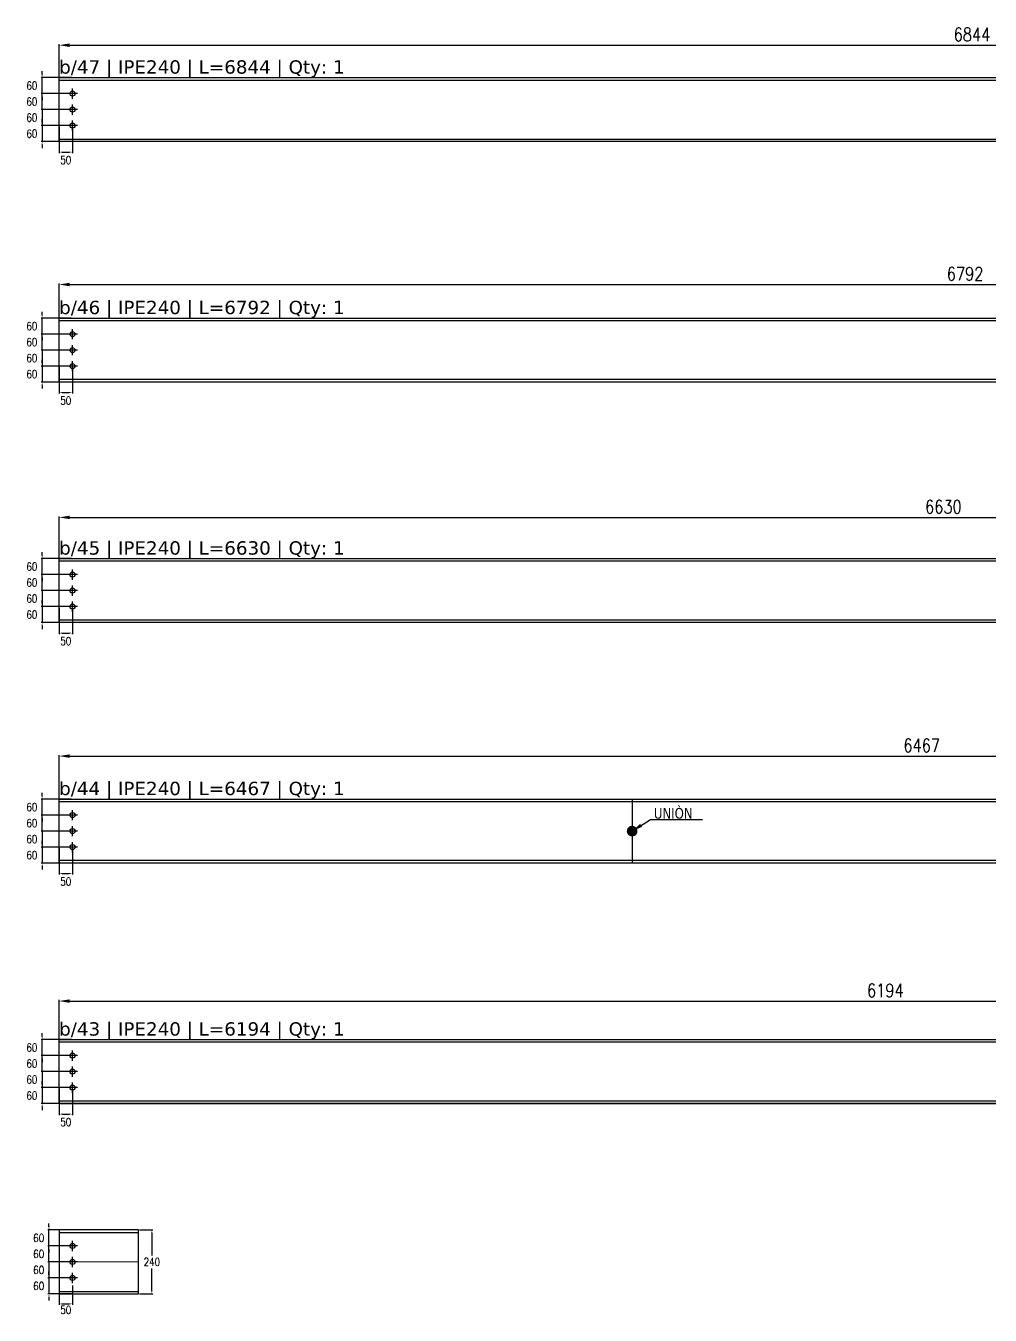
# Model space of a CAD drawing. Header units: millimetres. Extents: x -125 to 97215, y -53820 to 8640.
# Drawn here: x -125 to 3490, y -793 to 4041 of the extents above; entities that cross this region are included whole.
import ezdxf
from ezdxf.enums import TextEntityAlignment as Align

# ---------------------------------------------------------------- set-up
doc = ezdxf.new("R2010")
doc.units = ezdxf.units.MM
doc.header["$LTSCALE"] = 0.5
doc.linetypes.add('ACAD_ISO02W100', pattern=[15, 12, -3])
doc.linetypes.add('DASHDOT', pattern=[25.4, 12.7, -6.35, 0, -6.35])
for name, color, linetype in [('COTAS', 8, 'Continuous'), ('EJE', 1, 'DASHDOT'), ('EJE PERNOS', 1, 'DASHDOT'), ('IPE240', 2, 'Continuous'), ('PERNOS', 3, 'Continuous'), ('TXT_GEN', 3, 'Continuous'), ('UNIÒN', 4, 'Continuous')]:
    doc.layers.add(name, color=color, linetype=linetype)
doc.styles.add('CNI_COTAS', font='romans.shx', dxfattribs={"width": 0.8})
doc.styles.add('VERDNA', font='verdana.ttf', dxfattribs={"width": 0.8})
doc.dimstyles.new('1.3', dxfattribs={"dimscale": 0, "dimtxt": 30, "dimasz": 12, "dimexe": 4, "dimexo": 4, "dimgap": 9, "dimtad": 1, "dimdec": 0, "dimzin": 4, "dimdsep": 46, "dimtxsty": 'CNI_COTAS', "dimcen": 0, "dimclrd": 256, "dimclrt": 3, "dimadec": 0, "dimazin": 0, "dimtfac": 1, "dimtdec": 0, "dimtmove": 2, "dimatfit": 0, "dimfxl": 0.05, "dimtolj": 1, "dimtzin": 0, "dimarcsym": 0})
doc.dimstyles.new('1.4', dxfattribs={"dimscale": 0, "dimtxt": 50, "dimasz": 40, "dimexe": 4, "dimexo": 4, "dimgap": 15, "dimtad": 1, "dimdec": 0, "dimzin": 4, "dimdsep": 46, "dimtxsty": 'CNI_COTAS', "dimcen": -0.09, "dimclrd": 256, "dimclrt": 3, "dimadec": 0, "dimazin": 0, "dimtfac": 1, "dimtdec": 0, "dimtmove": 2, "dimatfit": 0, "dimfxl": 0.05, "dimtolj": 1, "dimtzin": 0, "dimarcsym": 0})

# ---------------------------------------------------------------- blocks, each defined once
blk = doc.blocks.new('*D5')
at = {"layer": 'COTAS', "color": 0, "lineweight": -2, "transparency": 16777216}
for p, q in [((0, 244), (0, 388.5)), ((6194.1, 244), (6194.1, 388.5))]:
    blk.add_line(p, q, dxfattribs=at)
at = {"layer": 'COTAS', "lineweight": -2, "transparency": 16777216}
blk.add_line((40, 384.5), (6154.1, 384.5), dxfattribs=at)
at = {"layer": 'COTAS', "transparency": 16777216}
for points in [[(40, 391.1), (40, 377.8), (0, 384.5)], [(6154.1, 391.1), (6154.1, 377.8), (6194.1, 384.5)]]:
    blk.add_solid(points, dxfattribs=at)
at = {"layer": 'Defpoints', "color": 0, "transparency": 16777216}
for p in [(6194.1, 384.5), (0, 240), (6194.1, 240)]:
    blk.add_point(p, dxfattribs=at)
at = {"layer": 'COTAS', "color": 3, "transparency": 16777216, "insert": (3097.1, 424.5), "char_height": 50, "attachment_point": 5, "style": 'CNI_COTAS'}
blk.add_mtext('\\A1;6194', dxfattribs=at)
blk = doc.blocks.new('D19')
at = {"layer": 'EJE PERNOS', "linetype": 'Continuous'}
for p, q in [((19, 0), (-19, 0)), ((0, -19), (0, 19))]:
    blk.add_line(p, q, dxfattribs=at)
at = {"layer": 'PERNOS'}
blk.add_circle((0, 0), 9.5, dxfattribs=at)
blk = doc.blocks.new('*D7')
at = {"layer": 'COTAS', "lineweight": -2, "transparency": 16777216}
for p, q in [((-63.7, 192), (-63.7, 204)), ((-63.7, 120), (-63.7, 180)), ((-63.7, 108), (-63.7, 96))]:
    blk.add_line(p, q, dxfattribs=at)
at = {"layer": 'COTAS', "color": 0, "lineweight": -2, "transparency": 16777216}
for p, q in [((46, 180), (-67.7, 180)), ((46, 120), (-67.7, 120))]:
    blk.add_line(p, q, dxfattribs=at)
at = {"layer": 'COTAS', "transparency": 16777216}
for points in [[(-65.7, 192), (-61.7, 192), (-63.7, 180)], [(-65.7, 108), (-61.7, 108), (-63.7, 120)]]:
    blk.add_solid(points, dxfattribs=at)
at = {"layer": 'Defpoints', "color": 0, "transparency": 16777216}
for p in [(-63.7, 180), (50, 180), (50, 120)]:
    blk.add_point(p, dxfattribs=at)
at = {"layer": 'COTAS', "color": 3, "transparency": 16777216, "insert": (-102.2, 150), "char_height": 30, "attachment_point": 5, "rotation": 0.2, "style": 'CNI_COTAS'}
blk.add_mtext('\\A1;60', dxfattribs=at)
blk = doc.blocks.new('*D8')
at = {"layer": 'COTAS', "color": 0, "lineweight": -2, "transparency": 16777216}
for p, q in [((46, 120), (-67.7, 120)), ((46, 60), (-67.7, 60))]:
    blk.add_line(p, q, dxfattribs=at)
at = {"layer": 'COTAS', "lineweight": -2, "transparency": 16777216}
for p, q in [((-63.7, 132), (-63.7, 144)), ((-63.7, 120), (-63.7, 60)), ((-63.7, 48), (-63.7, 36))]:
    blk.add_line(p, q, dxfattribs=at)
at = {"layer": 'COTAS', "transparency": 16777216}
for points in [[(-65.7, 132), (-61.7, 132), (-63.7, 120)], [(-65.7, 48), (-61.7, 48), (-63.7, 60)]]:
    blk.add_solid(points, dxfattribs=at)
at = {"layer": 'Defpoints', "color": 0, "transparency": 16777216}
for p in [(50, 120), (-63.7, 60), (50, 60)]:
    blk.add_point(p, dxfattribs=at)
at = {"layer": 'COTAS', "color": 3, "transparency": 16777216, "insert": (-102.2, 90), "char_height": 30, "attachment_point": 5, "rotation": 0.2, "style": 'CNI_COTAS'}
blk.add_mtext('\\A1;60', dxfattribs=at)
blk = doc.blocks.new('*D9')
at = {"layer": 'COTAS', "lineweight": -2, "transparency": 16777216}
for p, q in [((-63.7, 252), (-63.7, 264)), ((-63.7, 180), (-63.7, 240)), ((-63.7, 168), (-63.7, 156))]:
    blk.add_line(p, q, dxfattribs=at)
at = {"layer": 'COTAS', "color": 0, "lineweight": -2, "transparency": 16777216}
for p, q in [((46, 240), (-67.7, 240)), ((46, 180), (-67.7, 180))]:
    blk.add_line(p, q, dxfattribs=at)
at = {"layer": 'COTAS', "transparency": 16777216}
for points in [[(-65.7, 252), (-61.7, 252), (-63.7, 240)], [(-65.7, 168), (-61.7, 168), (-63.7, 180)]]:
    blk.add_solid(points, dxfattribs=at)
at = {"layer": 'Defpoints', "color": 0, "transparency": 16777216}
for p in [(-63.7, 240), (50, 240), (50, 180)]:
    blk.add_point(p, dxfattribs=at)
at = {"layer": 'COTAS', "color": 3, "transparency": 16777216, "insert": (-102.2, 210), "char_height": 30, "attachment_point": 5, "rotation": 0.2, "style": 'CNI_COTAS'}
blk.add_mtext('\\A1;60', dxfattribs=at)
blk = doc.blocks.new('*D10')
at = {"layer": 'COTAS', "color": 0, "lineweight": -2, "transparency": 16777216}
for p, q in [((46, 60), (-67.7, 60)), ((46, 0), (-67.7, 0))]:
    blk.add_line(p, q, dxfattribs=at)
at = {"layer": 'COTAS', "lineweight": -2, "transparency": 16777216}
for p, q in [((-63.7, 72), (-63.7, 84)), ((-63.7, 60), (-63.7, 0)), ((-63.7, -12), (-63.7, -24))]:
    blk.add_line(p, q, dxfattribs=at)
at = {"layer": 'COTAS', "transparency": 16777216}
for points in [[(-65.7, 72), (-61.7, 72), (-63.7, 60)], [(-65.7, -12), (-61.7, -12), (-63.7, 0)]]:
    blk.add_solid(points, dxfattribs=at)
at = {"layer": 'Defpoints', "color": 0, "transparency": 16777216}
for p in [(50, 60), (50, 0), (-63.7, 0)]:
    blk.add_point(p, dxfattribs=at)
at = {"layer": 'COTAS', "color": 3, "transparency": 16777216, "insert": (-102.2, 30), "char_height": 30, "attachment_point": 5, "rotation": 0.2, "style": 'CNI_COTAS'}
blk.add_mtext('\\A1;60', dxfattribs=at)
blk = doc.blocks.new('*D11')
at = {"layer": 'COTAS', "color": 0, "lineweight": -2, "transparency": 16777216}
for p, q in [((0, 56), (0, -43.2)), ((50, 56), (50, -43.2))]:
    blk.add_line(p, q, dxfattribs=at)
at = {"layer": 'COTAS', "lineweight": -2, "transparency": 16777216}
blk.add_line((12, -39.2), (38, -39.2), dxfattribs=at)
at = {"layer": 'COTAS', "transparency": 16777216}
for points in [[(12, -37.2), (12, -41.2), (0, -39.2)], [(38, -37.2), (38, -41.2), (50, -39.2)]]:
    blk.add_solid(points, dxfattribs=at)
at = {"layer": 'Defpoints', "color": 0, "transparency": 16777216}
for p in [(0, 60), (50, 60), (50, -39.2)]:
    blk.add_point(p, dxfattribs=at)
at = {"layer": 'COTAS', "color": 3, "transparency": 16777216, "insert": (25, -69.1), "char_height": 30, "attachment_point": 5, "rotation": 0.2, "style": 'CNI_COTAS'}
blk.add_mtext('\\A1;50', dxfattribs=at)
blk = doc.blocks.new('*D13')
at = {"layer": 'COTAS', "color": 0, "lineweight": -2, "transparency": 16777216}
for p, q in [((46, 1081.6), (-67.7, 1081.6)), ((46, 1021.6), (-67.7, 1021.6))]:
    blk.add_line(p, q, dxfattribs=at)
at = {"layer": 'COTAS', "lineweight": -2, "transparency": 16777216}
for p, q in [((-63.7, 1093.6), (-63.7, 1105.6)), ((-63.7, 1021.6), (-63.7, 1081.6)), ((-63.7, 1009.6), (-63.7, 997.6))]:
    blk.add_line(p, q, dxfattribs=at)
at = {"layer": 'COTAS', "transparency": 16777216}
for points in [[(-65.7, 1093.6), (-61.7, 1093.6), (-63.7, 1081.6)], [(-65.7, 1009.6), (-61.7, 1009.6), (-63.7, 1021.6)]]:
    blk.add_solid(points, dxfattribs=at)
at = {"layer": 'Defpoints', "color": 0, "transparency": 16777216}
for p in [(-63.7, 1081.6), (50, 1081.6), (50, 1021.6)]:
    blk.add_point(p, dxfattribs=at)
at = {"layer": 'COTAS', "color": 3, "transparency": 16777216, "insert": (-102.2, 1051.6), "char_height": 30, "attachment_point": 5, "rotation": 0.2, "style": 'CNI_COTAS'}
blk.add_mtext('\\A1;60', dxfattribs=at)
blk = doc.blocks.new('*D14')
at = {"layer": 'COTAS', "color": 0, "lineweight": -2, "transparency": 16777216}
for p, q in [((46, 1021.6), (-67.7, 1021.6)), ((46, 961.6), (-67.7, 961.6))]:
    blk.add_line(p, q, dxfattribs=at)
at = {"layer": 'COTAS', "lineweight": -2, "transparency": 16777216}
for p, q in [((-63.7, 1033.6), (-63.7, 1045.6)), ((-63.7, 1021.6), (-63.7, 961.6)), ((-63.7, 949.6), (-63.7, 937.6))]:
    blk.add_line(p, q, dxfattribs=at)
at = {"layer": 'COTAS', "transparency": 16777216}
for points in [[(-65.7, 1033.6), (-61.7, 1033.6), (-63.7, 1021.6)], [(-65.7, 949.6), (-61.7, 949.6), (-63.7, 961.6)]]:
    blk.add_solid(points, dxfattribs=at)
at = {"layer": 'Defpoints', "color": 0, "transparency": 16777216}
for p in [(50, 1021.6), (-63.7, 961.6), (50, 961.6)]:
    blk.add_point(p, dxfattribs=at)
at = {"layer": 'COTAS', "color": 3, "transparency": 16777216, "insert": (-102.2, 991.6), "char_height": 30, "attachment_point": 5, "rotation": 0.2, "style": 'CNI_COTAS'}
blk.add_mtext('\\A1;60', dxfattribs=at)
blk = doc.blocks.new('*D15')
at = {"layer": 'COTAS', "lineweight": -2, "transparency": 16777216}
for p, q in [((-63.7, 1153.6), (-63.7, 1165.6)), ((-63.7, 1081.6), (-63.7, 1141.6)), ((-63.7, 1069.6), (-63.7, 1057.6))]:
    blk.add_line(p, q, dxfattribs=at)
at = {"layer": 'COTAS', "color": 0, "lineweight": -2, "transparency": 16777216}
for p, q in [((46, 1141.6), (-67.7, 1141.6)), ((46, 1081.6), (-67.7, 1081.6))]:
    blk.add_line(p, q, dxfattribs=at)
at = {"layer": 'COTAS', "transparency": 16777216}
for points in [[(-65.7, 1153.6), (-61.7, 1153.6), (-63.7, 1141.6)], [(-65.7, 1069.6), (-61.7, 1069.6), (-63.7, 1081.6)]]:
    blk.add_solid(points, dxfattribs=at)
at = {"layer": 'Defpoints', "color": 0, "transparency": 16777216}
for p in [(-63.7, 1141.6), (50, 1141.6), (50, 1081.6)]:
    blk.add_point(p, dxfattribs=at)
at = {"layer": 'COTAS', "color": 3, "transparency": 16777216, "insert": (-102.2, 1111.6), "char_height": 30, "attachment_point": 5, "rotation": 0.2, "style": 'CNI_COTAS'}
blk.add_mtext('\\A1;60', dxfattribs=at)
blk = doc.blocks.new('*D16')
at = {"layer": 'COTAS', "lineweight": -2, "transparency": 16777216}
for p, q in [((-63.7, 973.6), (-63.7, 985.6)), ((-63.7, 961.6), (-63.7, 901.6)), ((-63.7, 889.6), (-63.7, 877.6))]:
    blk.add_line(p, q, dxfattribs=at)
at = {"layer": 'COTAS', "color": 0, "lineweight": -2, "transparency": 16777216}
for p, q in [((46, 961.6), (-67.7, 961.6)), ((46, 901.6), (-67.7, 901.6))]:
    blk.add_line(p, q, dxfattribs=at)
at = {"layer": 'COTAS', "transparency": 16777216}
for points in [[(-65.7, 973.6), (-61.7, 973.6), (-63.7, 961.6)], [(-65.7, 889.6), (-61.7, 889.6), (-63.7, 901.6)]]:
    blk.add_solid(points, dxfattribs=at)
at = {"layer": 'Defpoints', "color": 0, "transparency": 16777216}
for p in [(50, 961.6), (-63.7, 901.6), (50, 901.6)]:
    blk.add_point(p, dxfattribs=at)
at = {"layer": 'COTAS', "color": 3, "transparency": 16777216, "insert": (-102.2, 931.6), "char_height": 30, "attachment_point": 5, "rotation": 0.2, "style": 'CNI_COTAS'}
blk.add_mtext('\\A1;60', dxfattribs=at)
blk = doc.blocks.new('*D12')
at = {"layer": 'COTAS', "color": 0, "lineweight": -2, "transparency": 16777216}
for p, q in [((0, 957.6), (0, 858.4)), ((50, 957.6), (50, 858.4))]:
    blk.add_line(p, q, dxfattribs=at)
at = {"layer": 'COTAS', "lineweight": -2, "transparency": 16777216}
blk.add_line((12, 862.4), (38, 862.4), dxfattribs=at)
at = {"layer": 'COTAS', "transparency": 16777216}
for points in [[(12, 864.4), (12, 860.4), (0, 862.4)], [(38, 864.4), (38, 860.4), (50, 862.4)]]:
    blk.add_solid(points, dxfattribs=at)
at = {"layer": 'Defpoints', "color": 0, "transparency": 16777216}
for p in [(0, 961.6), (50, 961.6), (50, 862.4)]:
    blk.add_point(p, dxfattribs=at)
at = {"layer": 'COTAS', "color": 3, "transparency": 16777216, "insert": (25, 832.5), "char_height": 30, "attachment_point": 5, "rotation": 0.2, "style": 'CNI_COTAS'}
blk.add_mtext('\\A1;50', dxfattribs=at)
blk = doc.blocks.new('*D17')
at = {"layer": 'COTAS', "color": 0, "lineweight": -2, "transparency": 16777216}
for p, q in [((0, 1145.6), (0, 1306.9)), ((6467.1, 1145.6), (6467.1, 1306.9))]:
    blk.add_line(p, q, dxfattribs=at)
at = {"layer": 'COTAS', "lineweight": -2, "transparency": 16777216}
blk.add_line((40, 1302.9), (6427.1, 1302.9), dxfattribs=at)
at = {"layer": 'COTAS', "transparency": 16777216}
for points in [[(40, 1309.5), (40, 1296.2), (0, 1302.9)], [(6427.1, 1309.5), (6427.1, 1296.2), (6467.1, 1302.9)]]:
    blk.add_solid(points, dxfattribs=at)
at = {"layer": 'Defpoints', "color": 0, "transparency": 16777216}
for p in [(6467.1, 1302.9), (0, 1141.6), (6467.1, 1141.6)]:
    blk.add_point(p, dxfattribs=at)
at = {"layer": 'COTAS', "color": 3, "transparency": 16777216, "insert": (3233.5, 1342.9), "char_height": 50, "attachment_point": 5, "style": 'CNI_COTAS'}
blk.add_mtext('\\A1;6467', dxfattribs=at)
blk = doc.blocks.new('*D21')
at = {"layer": 'COTAS', "color": 0, "lineweight": -2, "transparency": 16777216}
for p, q in [((46, 1983.1), (-67.7, 1983.1)), ((46, 1923.1), (-67.7, 1923.1))]:
    blk.add_line(p, q, dxfattribs=at)
at = {"layer": 'COTAS', "lineweight": -2, "transparency": 16777216}
for p, q in [((-63.7, 1995.1), (-63.7, 2007.1)), ((-63.7, 1923.1), (-63.7, 1983.1)), ((-63.7, 1911.1), (-63.7, 1899.1))]:
    blk.add_line(p, q, dxfattribs=at)
at = {"layer": 'COTAS', "transparency": 16777216}
for points in [[(-65.7, 1995.1), (-61.7, 1995.1), (-63.7, 1983.1)], [(-65.7, 1911.1), (-61.7, 1911.1), (-63.7, 1923.1)]]:
    blk.add_solid(points, dxfattribs=at)
at = {"layer": 'Defpoints', "color": 0, "transparency": 16777216}
for p in [(-63.7, 1983.1), (50, 1983.1), (50, 1923.1)]:
    blk.add_point(p, dxfattribs=at)
at = {"layer": 'COTAS', "color": 3, "transparency": 16777216, "insert": (-102.2, 1953.1), "char_height": 30, "attachment_point": 5, "rotation": 0.2, "style": 'CNI_COTAS'}
blk.add_mtext('\\A1;60', dxfattribs=at)
blk = doc.blocks.new('*D22')
at = {"layer": 'COTAS', "lineweight": -2, "transparency": 16777216}
for p, q in [((-63.7, 1935.1), (-63.7, 1947.1)), ((-63.7, 1923.1), (-63.7, 1863.1)), ((-63.7, 1851.1), (-63.7, 1839.1))]:
    blk.add_line(p, q, dxfattribs=at)
at = {"layer": 'COTAS', "color": 0, "lineweight": -2, "transparency": 16777216}
for p, q in [((46, 1923.1), (-67.7, 1923.1)), ((46, 1863.1), (-67.7, 1863.1))]:
    blk.add_line(p, q, dxfattribs=at)
at = {"layer": 'COTAS', "transparency": 16777216}
for points in [[(-65.7, 1935.1), (-61.7, 1935.1), (-63.7, 1923.1)], [(-65.7, 1851.1), (-61.7, 1851.1), (-63.7, 1863.1)]]:
    blk.add_solid(points, dxfattribs=at)
at = {"layer": 'Defpoints', "color": 0, "transparency": 16777216}
for p in [(50, 1923.1), (-63.7, 1863.1), (50, 1863.1)]:
    blk.add_point(p, dxfattribs=at)
at = {"layer": 'COTAS', "color": 3, "transparency": 16777216, "insert": (-102.2, 1893.1), "char_height": 30, "attachment_point": 5, "rotation": 0.2, "style": 'CNI_COTAS'}
blk.add_mtext('\\A1;60', dxfattribs=at)
blk = doc.blocks.new('*D18')
at = {"layer": 'COTAS', "color": 0, "lineweight": -2, "transparency": 16777216}
for p, q in [((46, 2043.1), (-67.7, 2043.1)), ((46, 1983.1), (-67.7, 1983.1))]:
    blk.add_line(p, q, dxfattribs=at)
at = {"layer": 'COTAS', "lineweight": -2, "transparency": 16777216}
for p, q in [((-63.7, 2055.1), (-63.7, 2067.1)), ((-63.7, 1983.1), (-63.7, 2043.1)), ((-63.7, 1971.1), (-63.7, 1959.1))]:
    blk.add_line(p, q, dxfattribs=at)
at = {"layer": 'COTAS', "transparency": 16777216}
for points in [[(-65.7, 2055.1), (-61.7, 2055.1), (-63.7, 2043.1)], [(-65.7, 1971.1), (-61.7, 1971.1), (-63.7, 1983.1)]]:
    blk.add_solid(points, dxfattribs=at)
at = {"layer": 'Defpoints', "color": 0, "transparency": 16777216}
for p in [(-63.7, 2043.1), (50, 2043.1), (50, 1983.1)]:
    blk.add_point(p, dxfattribs=at)
at = {"layer": 'COTAS', "color": 3, "transparency": 16777216, "insert": (-102.2, 2013.1), "char_height": 30, "attachment_point": 5, "rotation": 0.2, "style": 'CNI_COTAS'}
blk.add_mtext('\\A1;60', dxfattribs=at)
blk = doc.blocks.new('*D19')
at = {"layer": 'COTAS', "lineweight": -2, "transparency": 16777216}
for p, q in [((-63.7, 1875.1), (-63.7, 1887.1)), ((-63.7, 1863.1), (-63.7, 1803.1)), ((-63.7, 1791.1), (-63.7, 1779.1))]:
    blk.add_line(p, q, dxfattribs=at)
at = {"layer": 'COTAS', "color": 0, "lineweight": -2, "transparency": 16777216}
for p, q in [((46, 1863.1), (-67.7, 1863.1)), ((46, 1803.1), (-67.7, 1803.1))]:
    blk.add_line(p, q, dxfattribs=at)
at = {"layer": 'COTAS', "transparency": 16777216}
for points in [[(-65.7, 1875.1), (-61.7, 1875.1), (-63.7, 1863.1)], [(-65.7, 1791.1), (-61.7, 1791.1), (-63.7, 1803.1)]]:
    blk.add_solid(points, dxfattribs=at)
at = {"layer": 'Defpoints', "color": 0, "transparency": 16777216}
for p in [(50, 1863.1), (-63.7, 1803.1), (50, 1803.1)]:
    blk.add_point(p, dxfattribs=at)
at = {"layer": 'COTAS', "color": 3, "transparency": 16777216, "insert": (-102.2, 1833.1), "char_height": 30, "attachment_point": 5, "rotation": 0.2, "style": 'CNI_COTAS'}
blk.add_mtext('\\A1;60', dxfattribs=at)
blk = doc.blocks.new('*D20')
at = {"layer": 'COTAS', "color": 0, "lineweight": -2, "transparency": 16777216}
for p, q in [((0, 1859.1), (0, 1759.9)), ((50, 1859.1), (50, 1759.9))]:
    blk.add_line(p, q, dxfattribs=at)
at = {"layer": 'COTAS', "lineweight": -2, "transparency": 16777216}
blk.add_line((12, 1763.9), (38, 1763.9), dxfattribs=at)
at = {"layer": 'COTAS', "transparency": 16777216}
for points in [[(12, 1765.9), (12, 1761.9), (0, 1763.9)], [(38, 1765.9), (38, 1761.9), (50, 1763.9)]]:
    blk.add_solid(points, dxfattribs=at)
at = {"layer": 'Defpoints', "color": 0, "transparency": 16777216}
for p in [(0, 1863.1), (50, 1863.1), (50, 1763.9)]:
    blk.add_point(p, dxfattribs=at)
at = {"layer": 'COTAS', "color": 3, "transparency": 16777216, "insert": (25, 1734), "char_height": 30, "attachment_point": 5, "rotation": 0.2, "style": 'CNI_COTAS'}
blk.add_mtext('\\A1;50', dxfattribs=at)
blk = doc.blocks.new('*D23')
at = {"layer": 'COTAS', "color": 0, "lineweight": -2, "transparency": 16777216}
for p, q in [((0, 2047.1), (0, 2201.6)), ((6629.5, 2047.1), (6629.5, 2201.6))]:
    blk.add_line(p, q, dxfattribs=at)
at = {"layer": 'COTAS', "lineweight": -2, "transparency": 16777216}
blk.add_line((40, 2197.6), (6589.5, 2197.6), dxfattribs=at)
at = {"layer": 'COTAS', "transparency": 16777216}
for points in [[(40, 2204.3), (40, 2190.9), (0, 2197.6)], [(6589.5, 2204.3), (6589.5, 2190.9), (6629.5, 2197.6)]]:
    blk.add_solid(points, dxfattribs=at)
at = {"layer": 'Defpoints', "color": 0, "transparency": 16777216}
for p in [(6629.5, 2197.6), (0, 2043.1), (6629.5, 2043.1)]:
    blk.add_point(p, dxfattribs=at)
at = {"layer": 'COTAS', "color": 3, "transparency": 16777216, "insert": (3314.8, 2237.6), "char_height": 50, "attachment_point": 5, "style": 'CNI_COTAS'}
blk.add_mtext('\\A1;6630', dxfattribs=at)
blk = doc.blocks.new('*D27')
at = {"layer": 'COTAS', "lineweight": -2, "transparency": 16777216}
for p, q in [((-63.7, 2896.7), (-63.7, 2908.7)), ((-63.7, 2824.7), (-63.7, 2884.7)), ((-63.7, 2812.7), (-63.7, 2800.7))]:
    blk.add_line(p, q, dxfattribs=at)
at = {"layer": 'COTAS', "color": 0, "lineweight": -2, "transparency": 16777216}
for p, q in [((46, 2884.7), (-67.7, 2884.7)), ((46, 2824.7), (-67.7, 2824.7))]:
    blk.add_line(p, q, dxfattribs=at)
at = {"layer": 'COTAS', "transparency": 16777216}
for points in [[(-65.7, 2896.7), (-61.7, 2896.7), (-63.7, 2884.7)], [(-65.7, 2812.7), (-61.7, 2812.7), (-63.7, 2824.7)]]:
    blk.add_solid(points, dxfattribs=at)
at = {"layer": 'Defpoints', "color": 0, "transparency": 16777216}
for p in [(-63.7, 2884.7), (50, 2884.7), (50, 2824.7)]:
    blk.add_point(p, dxfattribs=at)
at = {"layer": 'COTAS', "color": 3, "transparency": 16777216, "insert": (-102.2, 2854.7), "char_height": 30, "attachment_point": 5, "rotation": 0.2, "style": 'CNI_COTAS'}
blk.add_mtext('\\A1;60', dxfattribs=at)
blk = doc.blocks.new('*D28')
at = {"layer": 'COTAS', "color": 0, "lineweight": -2, "transparency": 16777216}
for p, q in [((46, 2824.7), (-67.7, 2824.7)), ((46, 2764.7), (-67.7, 2764.7))]:
    blk.add_line(p, q, dxfattribs=at)
at = {"layer": 'COTAS', "lineweight": -2, "transparency": 16777216}
for p, q in [((-63.7, 2836.7), (-63.7, 2848.7)), ((-63.7, 2824.7), (-63.7, 2764.7)), ((-63.7, 2752.7), (-63.7, 2740.7))]:
    blk.add_line(p, q, dxfattribs=at)
at = {"layer": 'COTAS', "transparency": 16777216}
for points in [[(-65.7, 2836.7), (-61.7, 2836.7), (-63.7, 2824.7)], [(-65.7, 2752.7), (-61.7, 2752.7), (-63.7, 2764.7)]]:
    blk.add_solid(points, dxfattribs=at)
at = {"layer": 'Defpoints', "color": 0, "transparency": 16777216}
for p in [(50, 2824.7), (-63.7, 2764.7), (50, 2764.7)]:
    blk.add_point(p, dxfattribs=at)
at = {"layer": 'COTAS', "color": 3, "transparency": 16777216, "insert": (-102.2, 2794.7), "char_height": 30, "attachment_point": 5, "rotation": 0.2, "style": 'CNI_COTAS'}
blk.add_mtext('\\A1;60', dxfattribs=at)
blk = doc.blocks.new('*D24')
at = {"layer": 'COTAS', "lineweight": -2, "transparency": 16777216}
for p, q in [((-63.7, 2956.7), (-63.7, 2968.7)), ((-63.7, 2884.7), (-63.7, 2944.7)), ((-63.7, 2872.7), (-63.7, 2860.7))]:
    blk.add_line(p, q, dxfattribs=at)
at = {"layer": 'COTAS', "color": 0, "lineweight": -2, "transparency": 16777216}
for p, q in [((46, 2944.7), (-67.7, 2944.7)), ((46, 2884.7), (-67.7, 2884.7))]:
    blk.add_line(p, q, dxfattribs=at)
at = {"layer": 'COTAS', "transparency": 16777216}
for points in [[(-65.7, 2956.7), (-61.7, 2956.7), (-63.7, 2944.7)], [(-65.7, 2872.7), (-61.7, 2872.7), (-63.7, 2884.7)]]:
    blk.add_solid(points, dxfattribs=at)
at = {"layer": 'Defpoints', "color": 0, "transparency": 16777216}
for p in [(-63.7, 2944.7), (50, 2944.7), (50, 2884.7)]:
    blk.add_point(p, dxfattribs=at)
at = {"layer": 'COTAS', "color": 3, "transparency": 16777216, "insert": (-102.2, 2914.7), "char_height": 30, "attachment_point": 5, "rotation": 0.2, "style": 'CNI_COTAS'}
blk.add_mtext('\\A1;60', dxfattribs=at)
blk = doc.blocks.new('*D25')
at = {"layer": 'COTAS', "color": 0, "lineweight": -2, "transparency": 16777216}
for p, q in [((46, 2764.7), (-67.7, 2764.7)), ((46, 2704.7), (-67.7, 2704.7))]:
    blk.add_line(p, q, dxfattribs=at)
at = {"layer": 'COTAS', "lineweight": -2, "transparency": 16777216}
for p, q in [((-63.7, 2776.7), (-63.7, 2788.7)), ((-63.7, 2764.7), (-63.7, 2704.7)), ((-63.7, 2692.7), (-63.7, 2680.7))]:
    blk.add_line(p, q, dxfattribs=at)
at = {"layer": 'COTAS', "transparency": 16777216}
for points in [[(-65.7, 2776.7), (-61.7, 2776.7), (-63.7, 2764.7)], [(-65.7, 2692.7), (-61.7, 2692.7), (-63.7, 2704.7)]]:
    blk.add_solid(points, dxfattribs=at)
at = {"layer": 'Defpoints', "color": 0, "transparency": 16777216}
for p in [(50, 2764.7), (-63.7, 2704.7), (50, 2704.7)]:
    blk.add_point(p, dxfattribs=at)
at = {"layer": 'COTAS', "color": 3, "transparency": 16777216, "insert": (-102.2, 2734.7), "char_height": 30, "attachment_point": 5, "rotation": 0.2, "style": 'CNI_COTAS'}
blk.add_mtext('\\A1;60', dxfattribs=at)
blk = doc.blocks.new('*D26')
at = {"layer": 'COTAS', "color": 0, "lineweight": -2, "transparency": 16777216}
for p, q in [((0, 2760.7), (0, 2661.5)), ((50, 2760.7), (50, 2661.5))]:
    blk.add_line(p, q, dxfattribs=at)
at = {"layer": 'COTAS', "lineweight": -2, "transparency": 16777216}
blk.add_line((12, 2665.5), (38, 2665.5), dxfattribs=at)
at = {"layer": 'COTAS', "transparency": 16777216}
for points in [[(12, 2667.5), (12, 2663.5), (0, 2665.5)], [(38, 2667.5), (38, 2663.5), (50, 2665.5)]]:
    blk.add_solid(points, dxfattribs=at)
at = {"layer": 'Defpoints', "color": 0, "transparency": 16777216}
for p in [(0, 2764.7), (50, 2764.7), (50, 2665.5)]:
    blk.add_point(p, dxfattribs=at)
at = {"layer": 'COTAS', "color": 3, "transparency": 16777216, "insert": (25, 2635.6), "char_height": 30, "attachment_point": 5, "rotation": 0.2, "style": 'CNI_COTAS'}
blk.add_mtext('\\A1;50', dxfattribs=at)
blk = doc.blocks.new('*D29')
at = {"layer": 'COTAS', "color": 0, "lineweight": -2, "transparency": 16777216}
for p, q in [((0, 2948.7), (0, 3074.6)), ((6791.9, 2948.7), (6791.9, 3074.6))]:
    blk.add_line(p, q, dxfattribs=at)
at = {"layer": 'COTAS', "lineweight": -2, "transparency": 16777216}
blk.add_line((40, 3070.6), (6751.9, 3070.6), dxfattribs=at)
at = {"layer": 'COTAS', "transparency": 16777216}
for points in [[(40, 3077.3), (40, 3063.9), (0, 3070.6)], [(6751.9, 3077.3), (6751.9, 3063.9), (6791.9, 3070.6)]]:
    blk.add_solid(points, dxfattribs=at)
at = {"layer": 'Defpoints', "color": 0, "transparency": 16777216}
for p in [(6791.9, 3070.6), (0, 2944.7), (6791.9, 2944.7)]:
    blk.add_point(p, dxfattribs=at)
at = {"layer": 'COTAS', "color": 3, "transparency": 16777216, "insert": (3396, 3110.6), "char_height": 50, "attachment_point": 5, "style": 'CNI_COTAS'}
blk.add_mtext('\\A1;6792', dxfattribs=at)
blk = doc.blocks.new('*D30')
at = {"layer": 'COTAS', "color": 0, "lineweight": -2, "transparency": 16777216}
for p, q in [((0, 3850.2), (0, 3971.8)), ((6843.7, 3850.2), (6843.7, 3971.8))]:
    blk.add_line(p, q, dxfattribs=at)
at = {"layer": 'COTAS', "lineweight": -2, "transparency": 16777216}
blk.add_line((40, 3967.8), (6803.7, 3967.8), dxfattribs=at)
at = {"layer": 'COTAS', "transparency": 16777216}
for points in [[(40, 3974.5), (40, 3961.1), (0, 3967.8)], [(6803.7, 3974.5), (6803.7, 3961.1), (6843.7, 3967.8)]]:
    blk.add_solid(points, dxfattribs=at)
at = {"layer": 'Defpoints', "color": 0, "transparency": 16777216}
for p in [(6843.7, 3967.8), (0, 3846.2), (6843.7, 3846.2)]:
    blk.add_point(p, dxfattribs=at)
at = {"layer": 'COTAS', "color": 3, "transparency": 16777216, "insert": (3421.9, 4007.8), "char_height": 50, "attachment_point": 5, "style": 'CNI_COTAS'}
blk.add_mtext('\\A1;6844', dxfattribs=at)
blk = doc.blocks.new('*D34')
at = {"layer": 'COTAS', "color": 0, "lineweight": -2, "transparency": 16777216}
for p, q in [((46, 3786.2), (-67.7, 3786.2)), ((46, 3726.2), (-67.7, 3726.2))]:
    blk.add_line(p, q, dxfattribs=at)
at = {"layer": 'COTAS', "lineweight": -2, "transparency": 16777216}
for p, q in [((-63.7, 3798.2), (-63.7, 3810.2)), ((-63.7, 3726.2), (-63.7, 3786.2)), ((-63.7, 3714.2), (-63.7, 3702.2))]:
    blk.add_line(p, q, dxfattribs=at)
at = {"layer": 'COTAS', "transparency": 16777216}
for points in [[(-65.7, 3798.2), (-61.7, 3798.2), (-63.7, 3786.2)], [(-65.7, 3714.2), (-61.7, 3714.2), (-63.7, 3726.2)]]:
    blk.add_solid(points, dxfattribs=at)
at = {"layer": 'Defpoints', "color": 0, "transparency": 16777216}
for p in [(-63.7, 3786.2), (50, 3786.2), (50, 3726.2)]:
    blk.add_point(p, dxfattribs=at)
at = {"layer": 'COTAS', "color": 3, "transparency": 16777216, "insert": (-102.2, 3756.2), "char_height": 30, "attachment_point": 5, "rotation": 0.2, "style": 'CNI_COTAS'}
blk.add_mtext('\\A1;60', dxfattribs=at)
blk = doc.blocks.new('*D35')
at = {"layer": 'COTAS', "color": 0, "lineweight": -2, "transparency": 16777216}
for p, q in [((46, 3726.2), (-67.7, 3726.2)), ((46, 3666.2), (-67.7, 3666.2))]:
    blk.add_line(p, q, dxfattribs=at)
at = {"layer": 'COTAS', "lineweight": -2, "transparency": 16777216}
for p, q in [((-63.7, 3738.2), (-63.7, 3750.2)), ((-63.7, 3726.2), (-63.7, 3666.2)), ((-63.7, 3654.2), (-63.7, 3642.2))]:
    blk.add_line(p, q, dxfattribs=at)
at = {"layer": 'COTAS', "transparency": 16777216}
for points in [[(-65.7, 3738.2), (-61.7, 3738.2), (-63.7, 3726.2)], [(-65.7, 3654.2), (-61.7, 3654.2), (-63.7, 3666.2)]]:
    blk.add_solid(points, dxfattribs=at)
at = {"layer": 'Defpoints', "color": 0, "transparency": 16777216}
for p in [(50, 3726.2), (-63.7, 3666.2), (50, 3666.2)]:
    blk.add_point(p, dxfattribs=at)
at = {"layer": 'COTAS', "color": 3, "transparency": 16777216, "insert": (-102.2, 3696.2), "char_height": 30, "attachment_point": 5, "rotation": 0.2, "style": 'CNI_COTAS'}
blk.add_mtext('\\A1;60', dxfattribs=at)
blk = doc.blocks.new('*D31')
at = {"layer": 'COTAS', "lineweight": -2, "transparency": 16777216}
for p, q in [((-63.7, 3858.2), (-63.7, 3870.2)), ((-63.7, 3786.2), (-63.7, 3846.2)), ((-63.7, 3774.2), (-63.7, 3762.2))]:
    blk.add_line(p, q, dxfattribs=at)
at = {"layer": 'COTAS', "color": 0, "lineweight": -2, "transparency": 16777216}
for p, q in [((46, 3846.2), (-67.7, 3846.2)), ((46, 3786.2), (-67.7, 3786.2))]:
    blk.add_line(p, q, dxfattribs=at)
at = {"layer": 'COTAS', "transparency": 16777216}
for points in [[(-65.7, 3858.2), (-61.7, 3858.2), (-63.7, 3846.2)], [(-65.7, 3774.2), (-61.7, 3774.2), (-63.7, 3786.2)]]:
    blk.add_solid(points, dxfattribs=at)
at = {"layer": 'Defpoints', "color": 0, "transparency": 16777216}
for p in [(-63.7, 3846.2), (50, 3846.2), (50, 3786.2)]:
    blk.add_point(p, dxfattribs=at)
at = {"layer": 'COTAS', "color": 3, "transparency": 16777216, "insert": (-102.2, 3816.2), "char_height": 30, "attachment_point": 5, "rotation": 0.2, "style": 'CNI_COTAS'}
blk.add_mtext('\\A1;60', dxfattribs=at)
blk = doc.blocks.new('*D32')
at = {"layer": 'COTAS', "lineweight": -2, "transparency": 16777216}
for p, q in [((-63.7, 3678.2), (-63.7, 3690.2)), ((-63.7, 3666.2), (-63.7, 3606.2)), ((-63.7, 3594.2), (-63.7, 3582.2))]:
    blk.add_line(p, q, dxfattribs=at)
at = {"layer": 'COTAS', "color": 0, "lineweight": -2, "transparency": 16777216}
for p, q in [((46, 3666.2), (-67.7, 3666.2)), ((46, 3606.2), (-67.7, 3606.2))]:
    blk.add_line(p, q, dxfattribs=at)
at = {"layer": 'COTAS', "transparency": 16777216}
for points in [[(-65.7, 3678.2), (-61.7, 3678.2), (-63.7, 3666.2)], [(-65.7, 3594.2), (-61.7, 3594.2), (-63.7, 3606.2)]]:
    blk.add_solid(points, dxfattribs=at)
at = {"layer": 'Defpoints', "color": 0, "transparency": 16777216}
for p in [(50, 3666.2), (-63.7, 3606.2), (50, 3606.2)]:
    blk.add_point(p, dxfattribs=at)
at = {"layer": 'COTAS', "color": 3, "transparency": 16777216, "insert": (-102.2, 3636.2), "char_height": 30, "attachment_point": 5, "rotation": 0.2, "style": 'CNI_COTAS'}
blk.add_mtext('\\A1;60', dxfattribs=at)
blk = doc.blocks.new('*D33')
at = {"layer": 'COTAS', "color": 0, "lineweight": -2, "transparency": 16777216}
for p, q in [((0, 3662.2), (0, 3563)), ((50, 3662.2), (50, 3563))]:
    blk.add_line(p, q, dxfattribs=at)
at = {"layer": 'COTAS', "lineweight": -2, "transparency": 16777216}
blk.add_line((12, 3567), (38, 3567), dxfattribs=at)
at = {"layer": 'COTAS', "transparency": 16777216}
for points in [[(12, 3569), (12, 3565), (0, 3567)], [(38, 3569), (38, 3565), (50, 3567)]]:
    blk.add_solid(points, dxfattribs=at)
at = {"layer": 'Defpoints', "color": 0, "transparency": 16777216}
for p in [(0, 3666.2), (50, 3666.2), (50, 3567)]:
    blk.add_point(p, dxfattribs=at)
at = {"layer": 'COTAS', "color": 3, "transparency": 16777216, "insert": (25, 3537.1), "char_height": 30, "attachment_point": 5, "rotation": 0.2, "style": 'CNI_COTAS'}
blk.add_mtext('\\A1;50', dxfattribs=at)
blk = doc.blocks.new('*D55')
at = {"layer": 'COTAS', "color": 0, "lineweight": -2, "transparency": 16777216}
for p, q in [((301.9, -473.6), (351.6, -473.6)), ((301.9, -713.6), (351.6, -713.6))]:
    blk.add_line(p, q, dxfattribs=at)
at = {"layer": 'COTAS', "lineweight": -2, "transparency": 16777216}
for p, q in [((347.6, -485.6), (347.6, -569.6)), ((347.6, -701.6), (347.6, -617.6))]:
    blk.add_line(p, q, dxfattribs=at)
at = {"layer": 'COTAS', "transparency": 16777216}
for points in [[(345.6, -485.6), (349.6, -485.6), (347.6, -473.6)], [(345.6, -701.6), (349.6, -701.6), (347.6, -713.6)]]:
    blk.add_solid(points, dxfattribs=at)
at = {"layer": 'Defpoints', "color": 0, "transparency": 16777216}
for p in [(297.9, -473.6), (297.9, -713.6), (347.6, -713.6)]:
    blk.add_point(p, dxfattribs=at)
at = {"layer": 'COTAS', "color": 3, "transparency": 16777216, "insert": (347.6, -593.6), "char_height": 30, "attachment_point": 5, "rotation": 0.2, "style": 'CNI_COTAS'}
blk.add_mtext('\\A1;240', dxfattribs=at)
blk = doc.blocks.new('*D54')
at = {"layer": 'COTAS', "color": 0, "lineweight": -2, "transparency": 16777216}
for p, q in [((0, -657.6), (0, -754.9)), ((50, -682.1), (50, -754.9))]:
    blk.add_line(p, q, dxfattribs=at)
at = {"layer": 'COTAS', "lineweight": -2, "transparency": 16777216}
blk.add_line((12, -750.9), (38, -750.9), dxfattribs=at)
at = {"layer": 'COTAS', "transparency": 16777216}
for points in [[(12, -748.9), (12, -752.9), (0, -750.9)], [(38, -748.9), (38, -752.9), (50, -750.9)]]:
    blk.add_solid(points, dxfattribs=at)
at = {"layer": 'Defpoints', "color": 0, "transparency": 16777216}
for p in [(0, -653.6), (50, -678.1), (50, -750.9)]:
    blk.add_point(p, dxfattribs=at)
at = {"layer": 'COTAS', "color": 3, "transparency": 16777216, "insert": (25, -773.4), "char_height": 30, "attachment_point": 5, "rotation": 0.2, "style": 'CNI_COTAS'}
blk.add_mtext('\\A1;50', dxfattribs=at)
blk = doc.blocks.new('*D56')
at = {"layer": 'COTAS', "lineweight": -2, "transparency": 16777216}
for p, q in [((-38, -581.6), (-38, -569.6)), ((-38, -593.6), (-38, -653.6)), ((-38, -665.6), (-38, -677.6))]:
    blk.add_line(p, q, dxfattribs=at)
at = {"layer": 'COTAS', "color": 0, "lineweight": -2, "transparency": 16777216}
for p, q in [((46, -593.6), (-42, -593.6)), ((46, -653.6), (-42, -653.6))]:
    blk.add_line(p, q, dxfattribs=at)
at = {"layer": 'COTAS', "transparency": 16777216}
for points in [[(-40, -581.6), (-36, -581.6), (-38, -593.6)], [(-40, -665.6), (-36, -665.6), (-38, -653.6)]]:
    blk.add_solid(points, dxfattribs=at)
at = {"layer": 'Defpoints', "color": 0, "transparency": 16777216}
for p in [(50, -593.6), (-38, -653.6), (50, -653.6)]:
    blk.add_point(p, dxfattribs=at)
at = {"layer": 'COTAS', "color": 3, "transparency": 16777216, "insert": (-76.5, -623.6), "char_height": 30, "attachment_point": 5, "rotation": 0.2, "style": 'CNI_COTAS'}
blk.add_mtext('\\A1;60', dxfattribs=at)
blk = doc.blocks.new('*D57')
at = {"layer": 'COTAS', "lineweight": -2, "transparency": 16777216}
for p, q in [((-38, -521.6), (-38, -509.6)), ((-38, -593.6), (-38, -533.6)), ((-38, -605.6), (-38, -617.6))]:
    blk.add_line(p, q, dxfattribs=at)
at = {"layer": 'COTAS', "color": 0, "lineweight": -2, "transparency": 16777216}
for p, q in [((46, -533.6), (-42, -533.6)), ((46, -593.6), (-42, -593.6))]:
    blk.add_line(p, q, dxfattribs=at)
at = {"layer": 'COTAS', "transparency": 16777216}
for points in [[(-40, -521.6), (-36, -521.6), (-38, -533.6)], [(-40, -605.6), (-36, -605.6), (-38, -593.6)]]:
    blk.add_solid(points, dxfattribs=at)
at = {"layer": 'Defpoints', "color": 0, "transparency": 16777216}
for p in [(-38, -533.6), (50, -533.6), (50, -593.6)]:
    blk.add_point(p, dxfattribs=at)
at = {"layer": 'COTAS', "color": 3, "transparency": 16777216, "insert": (-76.5, -563.6), "char_height": 30, "attachment_point": 5, "rotation": 0.2, "style": 'CNI_COTAS'}
blk.add_mtext('\\A1;60', dxfattribs=at)
blk = doc.blocks.new('*D58')
at = {"layer": 'COTAS', "color": 0, "lineweight": -2, "transparency": 16777216}
for p, q in [((46, -473.6), (-42, -473.6)), ((46, -533.6), (-42, -533.6))]:
    blk.add_line(p, q, dxfattribs=at)
at = {"layer": 'COTAS', "lineweight": -2, "transparency": 16777216}
for p, q in [((-38, -461.6), (-38, -449.6)), ((-38, -533.6), (-38, -473.6)), ((-38, -545.6), (-38, -557.6))]:
    blk.add_line(p, q, dxfattribs=at)
at = {"layer": 'COTAS', "transparency": 16777216}
for points in [[(-40, -461.6), (-36, -461.6), (-38, -473.6)], [(-40, -545.6), (-36, -545.6), (-38, -533.6)]]:
    blk.add_solid(points, dxfattribs=at)
at = {"layer": 'Defpoints', "color": 0, "transparency": 16777216}
for p in [(-38, -473.6), (50, -473.6), (50, -533.6)]:
    blk.add_point(p, dxfattribs=at)
at = {"layer": 'COTAS', "color": 3, "transparency": 16777216, "insert": (-76.5, -503.6), "char_height": 30, "attachment_point": 5, "rotation": 0.2, "style": 'CNI_COTAS'}
blk.add_mtext('\\A1;60', dxfattribs=at)
blk = doc.blocks.new('*D59')
at = {"layer": 'COTAS', "color": 0, "lineweight": -2, "transparency": 16777216}
for p, q in [((46, -653.6), (-42, -653.6)), ((46, -713.6), (-42, -713.6))]:
    blk.add_line(p, q, dxfattribs=at)
at = {"layer": 'COTAS', "lineweight": -2, "transparency": 16777216}
for p, q in [((-38, -641.6), (-38, -629.6)), ((-38, -653.6), (-38, -713.6)), ((-38, -725.6), (-38, -737.6))]:
    blk.add_line(p, q, dxfattribs=at)
at = {"layer": 'COTAS', "transparency": 16777216}
for points in [[(-40, -641.6), (-36, -641.6), (-38, -653.6)], [(-40, -725.6), (-36, -725.6), (-38, -713.6)]]:
    blk.add_solid(points, dxfattribs=at)
at = {"layer": 'Defpoints', "color": 0, "transparency": 16777216}
for p in [(50, -653.6), (-38, -713.6), (50, -713.6)]:
    blk.add_point(p, dxfattribs=at)
at = {"layer": 'COTAS', "color": 3, "transparency": 16777216, "insert": (-76.5, -683.6), "char_height": 30, "attachment_point": 5, "rotation": 0.2, "style": 'CNI_COTAS'}
blk.add_mtext('\\A1;60', dxfattribs=at)

msp = doc.modelspace()

# ---------------------------------------------------------------- linework, layer by layer
at = {"layer": 'COTAS'}
msp.add_line((0, 0), (6194.1, 0), dxfattribs=at)
at = {"layer": 'EJE', "linetype": 'ACAD_ISO02W100', "lineweight": 13}
msp.add_line((0, -593.6), (297.9, -593.6), dxfattribs=at)
at = {"layer": 'IPE240', "linetype": 'Continuous'}
for p, q in [((0, 3606.2), (0, 3846.2)), ((0, 3846.2), (6843.7, 3846.2)), ((0, 3836.4), (6843.7, 3836.4)), ((0, 3616), (6843.7, 3616)), ((6843.7, 3606.2), (0, 3606.2)), ((0, 2704.7), (0, 2944.7)), ((0, 2944.7), (6791.9, 2944.7)), ((6791.9, 2934.9), (0, 2934.9)), ((6791.9, 2714.5), (0, 2714.5)), ((6791.9, 2704.7), (0, 2704.7)), ((0, 1803.1), (0, 2043.1)), ((0, 2043.1), (6629.5, 2043.1)), ((6629.5, 2033.3), (0, 2033.3)), ((6629.5, 1812.9), (0, 1812.9)), ((6629.5, 1803.1), (0, 1803.1)), ((0, 901.6), (0, 1141.6)), ((0, 1141.6), (6467.1, 1141.6)), ((6467.1, 1131.8), (0, 1131.8)), ((6467.1, 911.4), (0, 911.4)), ((6467.1, 901.6), (0, 901.6)), ((0, 0), (0, 240)), ((0, 240), (6194.1, 240)), ((6194.1, 230.2), (0, 230.2)), ((6194.1, 9.8), (0, 9.8)), ((6194.1, 0), (0, 0))]:
    msp.add_line(p, q, dxfattribs=at)
at = {"layer": 'IPE240'}
for p, q in [((0, -483.4), (297.9, -483.4)), ((0, -703.8), (297.9, -703.8))]:
    msp.add_line(p, q, dxfattribs=at)
msp.add_lwpolyline([(0, -713.6), (297.9, -713.6), (297.9, -473.6), (0, -473.6)], close=True, dxfattribs=at)
at = {"layer": 'UNIÒN'}
msp.add_lwpolyline([(2148, 1141.6), (2148, 901.6), (2148, 901.6)], dxfattribs=at)
at = {"layer": 'UNIÒN', "const_width": 20}
msp.add_lwpolyline([(2138, 1021.6, 1), (2158, 1021.6, 1)], format="xyb", close=True, dxfattribs=at)

# ---------------------------------------------------------------- block references
at = {"layer": 'IPE240'}
for p in [(50, -533.6), (50, -593.6), (50, -653.6)]:
    msp.add_blockref('D19', p, dxfattribs=at)
at = {"layer": 'PERNOS'}
for p in [(50, 3786.2), (50, 3726.2), (50, 3666.2), (50, 2884.7), (50, 2824.7), (50, 2764.7), (50, 1983.1), (50, 1923.1), (50, 1863.1), (50, 1081.6), (50, 1021.6), (50, 961.6), (50, 180), (50, 120), (50, 60)]:
    msp.add_blockref('D19', p, dxfattribs=at)

# ---------------------------------------------------------------- texts
at = {"layer": 'COTAS', "color": 3, "insert": (2229.4, 1067.6), "char_height": 40, "attachment_point": 7, "style": 'VERDNA'}
msp.add_mtext('UNIÒN', dxfattribs=at)
at = {"layer": 'TXT_GEN', "style": 'VERDNA'}
for s, p in [('b/47 | IPE240 | L=6844 | Qty: 1', (0, 3846.2)), ('b/46 | IPE240 | L=6792 | Qty: 1 ', (0, 2944.7)), ('b/45 | IPE240 | L=6630 | Qty: 1 ', (0, 2043.1)), ('b/44 | IPE240 | L=6467 | Qty: 1 ', (0, 1141.6)), ('b/43 | IPE240 | L=6194 | Qty: 1', (0, 240))]:
    msp.add_text(s, height=50, dxfattribs=at).set_placement(p, align=Align.BOTTOM_LEFT)

# ---------------------------------------------------------------- dimensions: what is measured, and where the dimension line sits
at = {"layer": 'COTAS'}
for base, p1, p2, picture, middle in [((6843.7, 3967.8), (0, 3846.2), (6843.7, 3846.2), '*D30', (3421.9, 4007.8)), ((6791.9, 3070.6), (0, 2944.7), (6791.9, 2944.7), '*D29', (3396, 3110.6)), ((6629.5059, 2197.5929), (0, 2043.1045), (6629.5059, 2043.1045), '*D23', (3314.753, 2237.5929)), ((6467.1, 1302.9), (0, 1141.6), (6467.1, 1141.6), '*D17', (3233.5, 1342.9)), ((6194.1, 384.5), (0, 240), (6194.1, 240), '*D5', (3097.1, 424.5))]:
    dim = msp.add_linear_dim(base=base, p1=p1, p2=p2, dimstyle='1.4', override={"dimscale": 1}, dxfattribs=at)
    dim.commit()
    dim.dimension.update_dxf_attribs({"geometry": picture, "text_midpoint": middle})
for base, p1, p2, picture, middle in [((-63.7, 3846.2), (50, 3786.2), (50, 3846.2), '*D31', (-102.2, 3816.2)), ((-63.7, 3786.2), (50, 3726.2), (50, 3786.2), '*D34', (-102.2, 3756.2)), ((-63.7, 3666.2), (50, 3726.2), (50, 3666.2), '*D35', (-102.2, 3696.2)), ((-63.7, 3606.2), (50, 3666.2), (50, 3606.2), '*D32', (-102.2, 3636.2)), ((-63.7, 2944.7), (50, 2884.7), (50, 2944.7), '*D24', (-102.2, 2914.7)), ((-63.7, 2884.7), (50, 2824.7), (50, 2884.7), '*D27', (-102.2, 2854.7)), ((-63.7, 2764.7), (50, 2824.7), (50, 2764.7), '*D28', (-102.2, 2794.7)), ((-63.7, 2704.7), (50, 2764.7), (50, 2704.7), '*D25', (-102.2, 2734.7)), ((-63.7, 2043.1), (50, 1983.1), (50, 2043.1), '*D18', (-102.2, 2013.1)), ((-63.7, 1983.1), (50, 1923.1), (50, 1983.1), '*D21', (-102.2, 1953.1)), ((-63.7, 1863.1), (50, 1923.1), (50, 1863.1), '*D22', (-102.2, 1893.1)), ((-63.7, 1803.1), (50, 1863.1), (50, 1803.1), '*D19', (-102.2, 1833.1)), ((-63.7, 1141.6), (50, 1081.6), (50, 1141.6), '*D15', (-102.2, 1111.6)), ((-63.7, 1081.6), (50, 1021.6), (50, 1081.6), '*D13', (-102.2, 1051.6)), ((-63.7, 961.6), (50, 1021.6), (50, 961.6), '*D14', (-102.2, 991.6)), ((-63.7, 901.6), (50, 961.6), (50, 901.6), '*D16', (-102.2, 931.6)), ((-63.7, 240), (50, 180), (50, 240), '*D9', (-102.2, 210)), ((-63.7, 180), (50, 120), (50, 180), '*D7', (-102.2, 150)), ((-63.7, 60), (50, 120), (50, 60), '*D8', (-102.2, 90)), ((-63.7, 0), (50, 60), (50, 0), '*D10', (-102.2, 30)), ((-38, -473.6), (50, -533.6), (50, -473.6), '*D58', (-76.5, -503.6)), ((347.6, -713.6), (297.9, -473.6), (297.9, -713.6), '*D55', (347.6, -593.6)), ((-38, -533.6), (50, -593.6), (50, -533.6), '*D57', (-76.5, -563.6)), ((-38, -653.6), (50, -593.6), (50, -653.6), '*D56', (-76.5, -623.6)), ((-38, -713.6), (50, -653.6), (50, -713.6), '*D59', (-76.5, -683.6))]:
    dim = msp.add_linear_dim(base=base, p1=p1, p2=p2, angle=90, dimstyle='1.3', override={"dimscale": 1}, dxfattribs=at)
    dim.commit()
    dim.dimension.update_dxf_attribs({"geometry": picture, "text_midpoint": middle, "text_rotation": 0.2})
for base, p1, p2, picture, middle in [((50, 3567), (0, 3666.2), (50, 3666.2), '*D33', (25, 3537.1)), ((50, 2665.5), (0, 2764.7), (50, 2764.7), '*D26', (25, 2635.6)), ((50, 1763.9), (0, 1863.1), (50, 1863.1), '*D20', (25, 1734)), ((50, 862.4), (0, 961.6), (50, 961.6), '*D12', (25, 832.5)), ((50, -39.2), (0, 60), (50, 60), '*D11', (25, -69.1)), ((50, -750.9), (0, -653.6), (50, -678.1), '*D54', (25, -773.4))]:
    dim = msp.add_linear_dim(base=base, p1=p1, p2=p2, dimstyle='1.3', override={"dimscale": 1}, dxfattribs=at)
    dim.commit()
    dim.dimension.update_dxf_attribs({"geometry": picture, "text_midpoint": middle, "dimtype": 160, "text_rotation": 0.2})

# ---------------------------------------------------------------- leaders
at = {"layer": 'COTAS', "annotation_type": 0, "has_hookline": 1, "hookline_direction": 0, "text_width": 143.2}
msp.add_leader([(2148, 1021.6), (2216.2, 1065.4), (2253.4, 1065.4)], dimstyle='1.4', override={"dimscale": 1}, dxfattribs=at)

doc.saveas('drawing.dxf')
